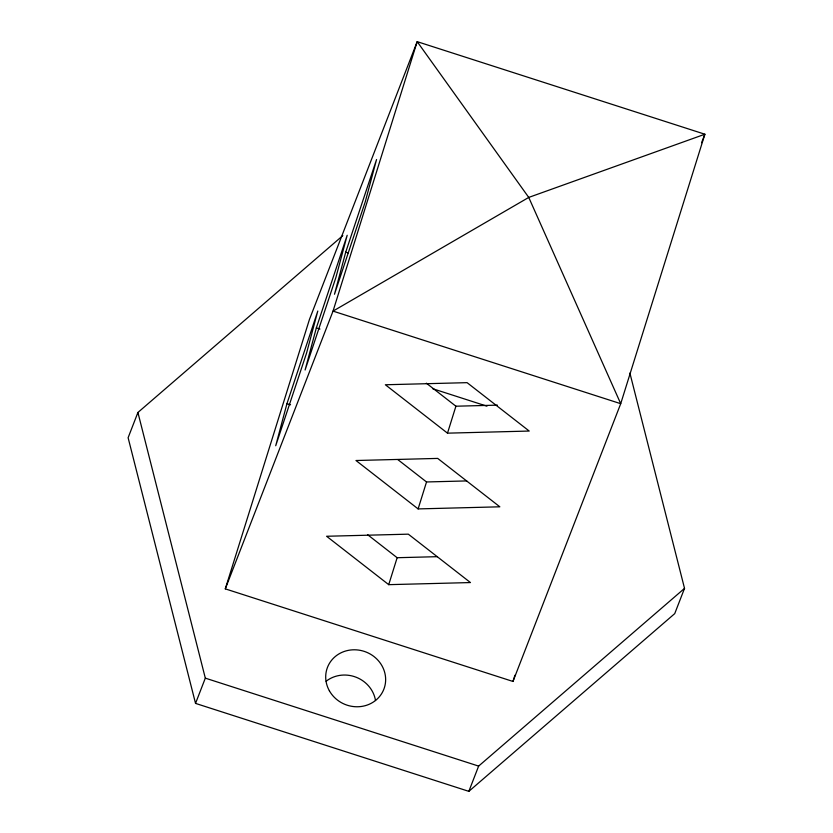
<?xml version="1.0" encoding="UTF-8"?>
<svg xmlns="http://www.w3.org/2000/svg" width="833" height="833" viewBox="0 0 833 833"><rect width="100%" height="100%" fill="white"/><g stroke="black" fill="none" stroke-linecap="round" stroke-linejoin="round"><path stroke-width="1.25" d="M286.958 403.641L275.713 445.749L306.554 353.14L317.8 311.021L286.958 403.641L290.561 404.796M316.342 327.89L305.097 369.998L335.928 277.389L347.184 235.27L316.342 327.89L319.945 329.045M345.726 252.139L334.481 294.247L365.312 201.628L376.558 159.519L345.726 252.139L348.121 252.909M225.295 588.869L309.459 319.403L417.187 41.65L704.885 134.228L620.72 403.693L512.982 681.456L225.295 588.869L333.033 311.115L417.187 41.65L528.747 197.421L620.72 403.693L333.033 311.115L528.747 197.421L704.885 134.228L701.584 142.724M388.73 584.662L326.598 536.265L408.316 534.161L470.447 582.559L388.73 584.662L397.143 557.714L367.613 534.703M418.114 508.911L355.983 460.514L437.7 458.41L499.831 506.808L418.114 508.911L426.527 481.963L398.007 459.743M447.498 433.16L385.367 384.763L467.084 382.659L529.215 431.046L447.498 433.16L455.911 406.212L426.371 383.201M512.982 681.456L514.929 675.24M342.821 235.604L137.914 412.481L128.115 437.731L195.536 703.396L468.844 791.35L674.73 613.629L684.528 588.379L629.894 373.069M195.536 703.396L205.324 678.145L137.914 412.481M468.844 791.35L478.631 766.1L684.528 588.379M455.911 406.212L497.416 405.14M426.527 481.963L466.74 480.922M397.143 557.714L437.356 556.673M432.514 388.657L486.951 406.181M205.324 678.145L478.631 766.1M326.13 681.248A30.227 28.218 21.2 0 1 356.149 677.239A30.227 28.218 21.2 0 1 375.506 700.522M329.379 690.786A30.227 28.218 21.2 0 0 381.285 694.191A30.227 28.218 21.2 0 0 356.357 649.855A30.227 28.218 21.2 0 0 329.379 690.786"/></g></svg>
